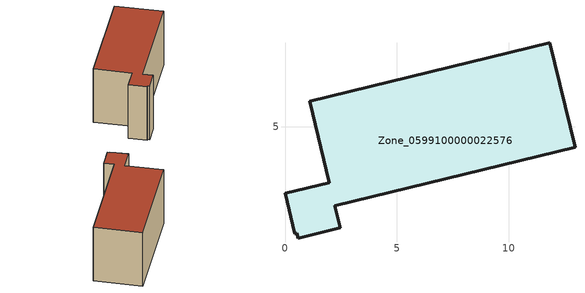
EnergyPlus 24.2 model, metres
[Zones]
Zone_0599100000022576
 floor ground (C_G): 11.84,8.75 12.96,4.09 2.23,1.47 2.46,0.48 0.6,0.02 0.53,0.24 0.45,0.21 0,2.02 1.98,2.49 1.11,6.15 z0
 wall outside (C_F): 2.46,0.48 2.23,1.47 12.96,4.09 11.84,8.75 1.11,6.15 1.98,2.49 0,2.02 0.45,0.21 0.53,0.24 0.6,0.02 2.46,0.48 z0:6.08
 roof outside (C_R): 0.6,0.02 2.46,0.48 2.23,1.47 12.96,4.09 11.84,8.75 1.11,6.15 1.98,2.49 0,2.02 0.45,0.21 0.53,0.24 z6.08
[BUILDING]
Pand.0599100000022576: North Axis=0; Terrain=City; Loads Convergence Tolerance Value=0.04; Temperature Convergence Tolerance Value=0.4; Solar Distribution=FullExterior; Maximum Number of Warmup Days=25; Minimum Number of Warmup Days=1
[Site:Location]
Rotterdam.The.Hague.AP_ZH_NLD Design_Conditions: Latitude=51.96; Longitude=4.45; Time Zone=1; Elevation=-4.5
[SITE:GROUNDTEMPERATURE:BUILDINGSURFACE]
18, 18, 18, 18, 18, 18, 18, 18, 18, 18, 18, 18
[MATERIAL] Thermal Absorptance=0.9; Solar Absorptance=0.7; Visible Absorptance=0.7
Name | Roughness | Thickness | Conductivity | Density | Specific Heat
G.TI.1975-1991 | MediumSmooth | 0.15 | 0.288461 | 540 | 1210
F.TI.1975-1991 | Rough | 0.3 | 0.230769 | 1920 | 840
R.TI.1975-1991 | MediumRough | 0.2 | 0.153846 | 1500 | 1000
[CONSTRUCTION]
C_G: G.TI.1975-1991
C_F: F.TI.1975-1991
C_R: R.TI.1975-1991
[ZONE]
Zone_0599100000022576: Type=1; Multiplier=1; Ceiling Height=Autocalculate; Volume=Autocalculate; Floor Area=autocalculate; Part of Total Floor Area=Yes
[ZONEINFILTRATION:DESIGNFLOWRATE]
Infil_Zone_0599100000022576: Zone or ZoneList or Space or SpaceList=Zone_0599100000022576; Schedule=AlwaysOn; Design Flow Rate Calculation Method=Flow/Area; Flow Rate per Floor Area=0.003; Constant Term Coefficient=1; Temperature Term Coefficient=0; Velocity Term Coefficient=0; Velocity Squared Term Coefficient=0
[HVACTEMPLATE:ZONE:IDEALLOADSAIRSYSTEM]
Zone_0599100000022576: Maximum Heating Supply Air Temperature=50; Minimum Cooling Supply Air Temperature=13; Maximum Heating Supply Air Humidity Ratio=0.0156; Minimum Cooling Supply Air Humidity Ratio=0.0077; Heating Limit=NoLimit; Cooling Limit=NoLimit; Dehumidification Control Type=ConstantSensibleHeatRatio; Cooling Sensible Heat Ratio=0.7; Dehumidification Setpoint=60; Humidification Control Type=None; Humidification Setpoint=30; Outdoor Air Method=None; Outdoor Air Flow Rate per Person=0.00944; Outdoor Air Flow Rate per Zone Floor Area=0; Outdoor Air Flow Rate per Zone=0; Demand Controlled Ventilation Type=None; Outdoor Air Economizer Type=NoEconomizer; Heat Recovery Type=None; Sensible Heat Recovery Effectiveness=0.7; Latent Heat Recovery Effectiveness=0.65
[ZONECONTROL:THERMOSTAT]
ThermostatControl_Zone_0599100000022576: Zone or ZoneList=Zone_0599100000022576; Control Type Schedule=DualSetpointControlType; Control 1=Thermostat_Zone_0599100000022576; Temperature Difference Between Cutout And Setpoint=0
[THERMOSTATSETPOINT:DUALSETPOINT]
Thermostat_Zone_0599100000022576: Heating Setpoint Temperature Schedule=HeatingSetpoint_Zone_0599100000022576; Cooling Setpoint Temperature Schedule=CoolingSetpoint_Zone_0599100000022576
[SCHEDULE:COMPACT]
HeatingSetpoint_Zone_0599100000022576: Through: 12/31, For: AllDays, Until: 24:00, 21
CoolingSetpoint_Zone_0599100000022576: Through: 12/31, For: AllDays, Until: 24:00, 24
DualSetpointControlType: Through: 12/31, For: AllDays, Until: 24:00, 4
AlwaysOn: Through: 12/31, For: AllDays, Until: 24:00, 1
